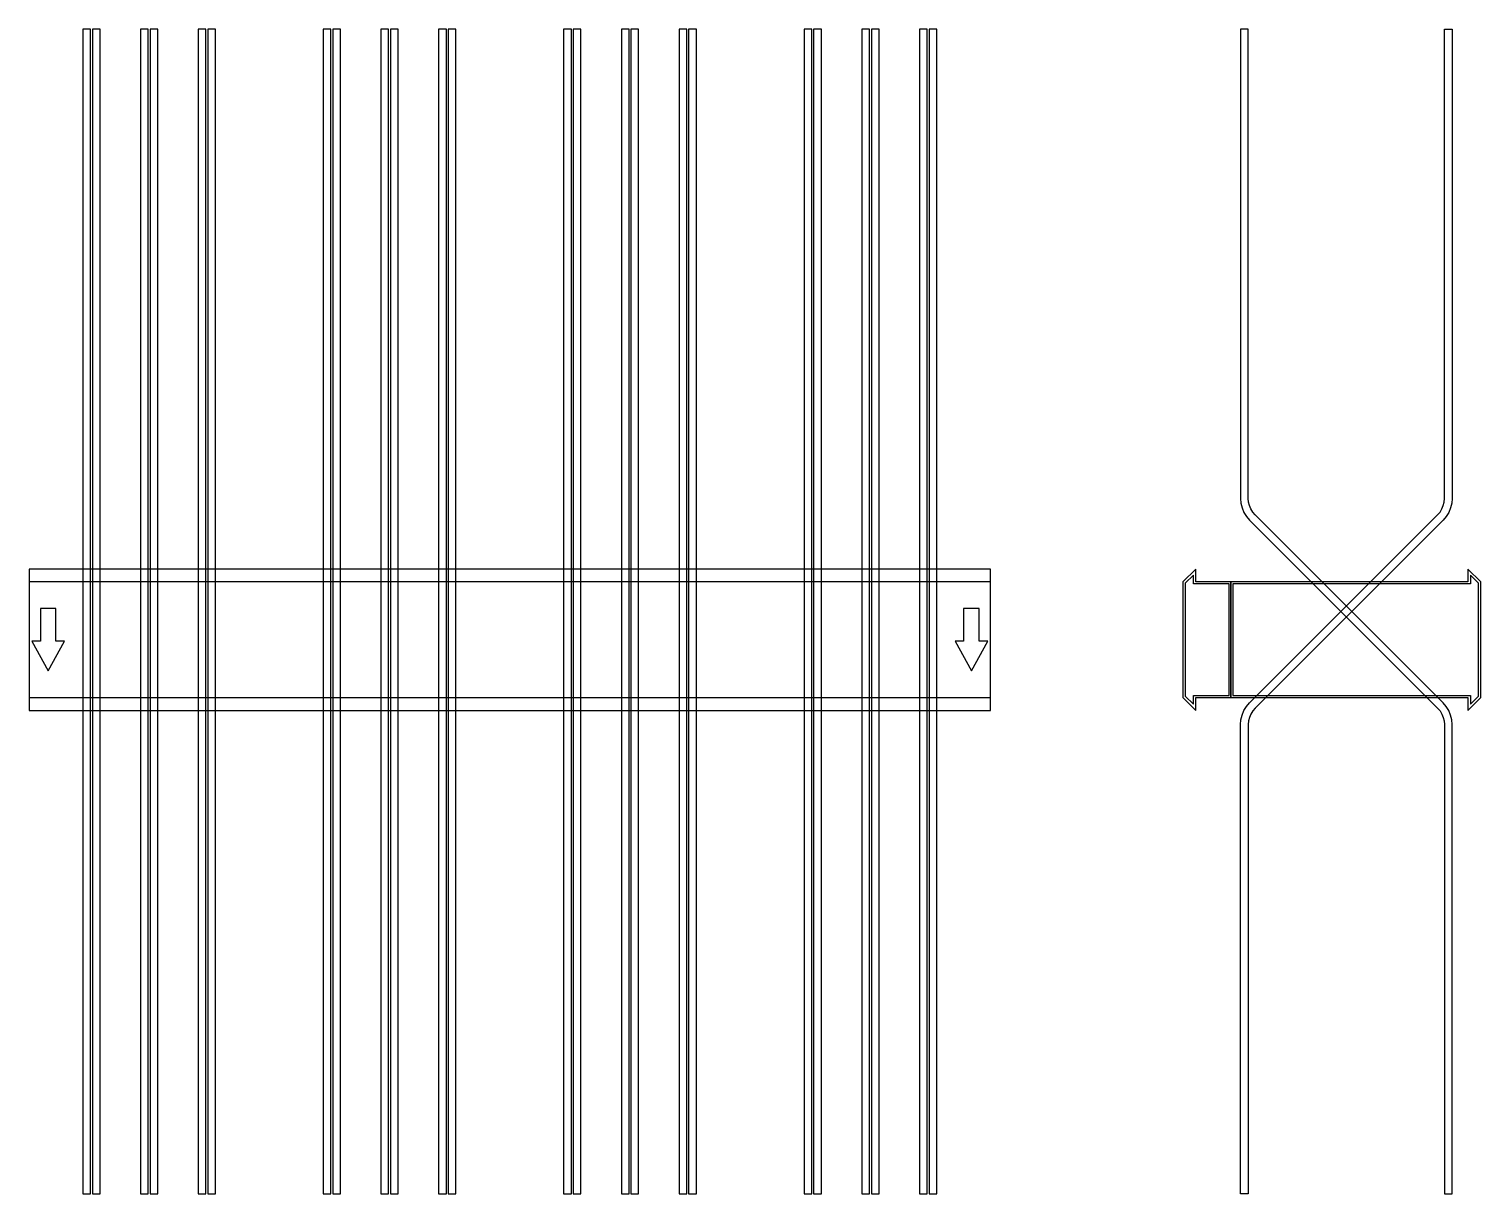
# Model space of a CAD drawing. Extents: x 0 to 1510, y -577 to 635.
import ezdxf

# ---------------------------------------------------------------- set-up
doc = ezdxf.new("R2010")
doc.units = 0
doc.layers.add('Halfen', color=7, linetype='CONTINUOUS')

msp = doc.modelspace()

# ---------------------------------------------------------------- linework, layer by layer
at = {"layer": 'Halfen', "color": 7}
for points in [[(64, -576.569), (64, 635.197), (56, 635.197), (56, -576.569)], [(74, -576.569), (74, 635.197), (66, 635.197), (66, -576.569)], [(124, -576.569), (124, 635.197), (116, 635.197), (116, -576.569)], [(134, -576.569), (134, 635.197), (126, 635.197), (126, -576.569)], [(184, -576.569), (184, 635.197), (176, 635.197), (176, -576.569)], [(194, -576.569), (194, 635.197), (186, 635.197), (186, -576.569)], [(314, -576.569), (314, 635.197), (306, 635.197), (306, -576.569)], [(324, -576.569), (324, 635.197), (316, 635.197), (316, -576.569)], [(374, -576.569), (374, 635.197), (366, 635.197), (366, -576.569)], [(384, -576.569), (384, 635.197), (376, 635.197), (376, -576.569)], [(434, -576.569), (434, 635.197), (426, 635.197), (426, -576.569)], [(444, -576.569), (444, 635.197), (436, 635.197), (436, -576.569)], [(564, -576.569), (564, 635.197), (556, 635.197), (556, -576.569)], [(574, -576.569), (574, 635.197), (566, 635.197), (566, -576.569)], [(624, -576.569), (624, 635.197), (616, 635.197), (616, -576.569)], [(634, -576.569), (634, 635.197), (626, 635.197), (626, -576.569)], [(684, -576.569), (684, 635.197), (676, 635.197), (676, -576.569)], [(694, -576.569), (694, 635.197), (686, 635.197), (686, -576.569)], [(814, -576.569), (814, 635.197), (806, 635.197), (806, -576.569)], [(824, -576.569), (824, 635.197), (816, 635.197), (816, -576.569)], [(874, -576.569), (874, 635.197), (866, 635.197), (866, -576.569)], [(884, -576.569), (884, 635.197), (876, 635.197), (876, -576.569)], [(934, -576.569), (934, 635.197), (926, 635.197), (926, -576.569)], [(944, -576.569), (944, 635.197), (936, 635.197), (936, -576.569)], [(1480, -576.569), (1480, -88.284), (1479.606, -83.278), (1478.434, -78.396), (1476.512, -73.757), (1473.889, -69.475), (1470.627, -65.657), (1275.029, 129.941), (1272.584, 132.805), (1270.616, 136.016), (1269.175, 139.495), (1268.295, 143.157), (1268, 146.912), (1268, 635.197), (1260, 635.197), (1260, 146.912), (1260.394, 141.906), (1261.566, 137.023), (1263.488, 132.384), (1266.111, 128.103), (1269.373, 124.284), (1464.971, -71.314), (1467.416, -74.177), (1469.384, -77.388), (1470.825, -80.868), (1471.705, -84.53), (1472, -88.284), (1472, -576.569)], [(1260, -576.569), (1260, -88.284), (1260.394, -83.278), (1261.566, -78.396), (1263.488, -73.757), (1266.111, -69.475), (1269.373, -65.657), (1464.971, 129.941), (1467.416, 132.805), (1469.384, 136.016), (1470.825, 139.495), (1471.705, 143.157), (1472, 146.912), (1472, 635.197), (1480, 635.197), (1480, 146.912), (1479.606, 141.906), (1478.434, 137.023), (1476.512, 132.384), (1473.889, 128.103), (1470.627, 124.284), (1275.029, -71.314), (1272.584, -74.177), (1270.616, -77.388), (1269.175, -80.868), (1268.295, -84.53), (1268, -88.284), (1268, -576.569)], [(0, -73.5), (1000, -73.5), (1000, 73.5), (0, 73.5)], [(1250, -60), (1250, 60), (1213.5, 60), (1213.5, 73.5), (1200, 60), (1200, -60), (1213.5, -73.5), (1213.5, -60)], [(1248, -58), (1248, 58), (1211, 58), (1211, 67.25), (1202.5, 58.75), (1202.5, -58.75), (1211, -67.25), (1211, -58)], [(1510, -60), (1510, 60), (1496.5, 73.5), (1496.5, 60), (1250, 60), (1250, -60), (1496.5, -60), (1496.5, -73.5)], [(1507.5, -58.75), (1507.5, 58.75), (1499, 67.25), (1499, 58), (1252, 58), (1252, -58), (1499, -58), (1499, -67.25)], [(0, -60), (1000, -60), (1000, 60), (0, 60)], [(20, -32.5), (37, -1.5), (28, -1.5), (28, 32.5), (12, 32.5), (12, -1.5), (3, -1.5)], [(980, -32.5), (997, -1.5), (988, -1.5), (988, 32.5), (972, 32.5), (972, -1.5), (963, -1.5)]]:
    msp.add_lwpolyline(points, close=True, dxfattribs=at)

doc.saveas('drawing.dxf')
